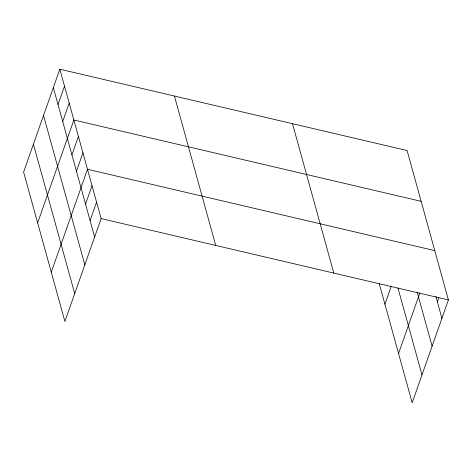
<?xml version="1.0" encoding="UTF-8"?>
<svg xmlns="http://www.w3.org/2000/svg" width="472" height="472" viewBox="0 0 472 472"><rect width="100%" height="100%" fill="white"/><g stroke="black" fill="none" stroke-linecap="round" stroke-linejoin="round"><path stroke-width="0.71" d="M59.826 69.201L23.6 172.073L64.894 321.462L101.12 218.589L59.826 69.201L407.106 150.538L448.4 299.926L412.174 402.799L379.264 283.749M58.021 104.542L64.505 86.134M62.705 121.475L69.189 103.061M37.642 222.867L73.868 119.994L421.148 201.332M71.927 154.84L78.411 136.426M76.47 171.271L82.954 152.857M51.265 272.161L87.497 169.289L434.771 250.626M85.55 204.134L92.034 185.72M90.093 220.566L96.577 202.152M384.916 304.204L391.141 286.528M398.545 353.504L419.909 292.835M437.373 301.903L438.812 297.814M101.12 218.589L448.4 299.926M435.857 296.428L441.916 318.34M417.148 292.121L432.098 346.212M397.949 287.973L421.986 374.927M292.504 123.699L333.798 273.082M174.428 96.04L215.722 245.428M53.342 87.615L94.636 236.997M43.53 115.487L84.824 264.869M33.418 144.202L74.712 293.59"/></g></svg>
